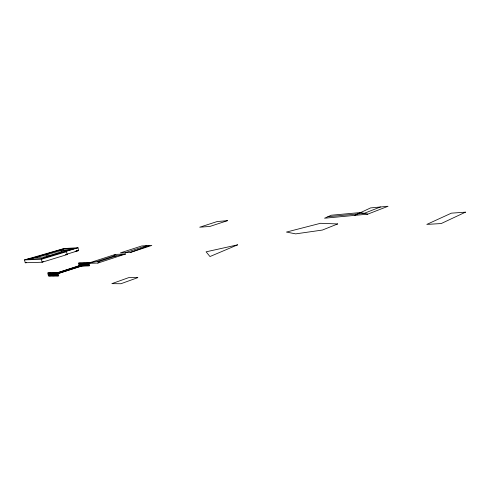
<?xml version="1.0" encoding="UTF-8"?>
<svg xmlns="http://www.w3.org/2000/svg" width="490" height="490" viewBox="0 0 490 490"><rect width="100%" height="100%" fill="white"/><g stroke="black" fill="none" stroke-linecap="round" stroke-linejoin="round"><path stroke-width="0.73" d="M88.549 263.197L97.216 261.397L113.821 256.007L115.444 254.408L125.605 253.992L97.835 263.075L88.543 263.326M97.835 263.075L99.727 261.323L116.351 255.909L125.605 253.992M36.793 257.36L44.859 257.023L65.844 250.268L77.984 247.756L64.074 248.528L61.085 250.519L47.683 254.531L24.5 259.908L25.229 262.756L42.109 262.224L67.197 254.549L66.487 251.676L64.717 251.762L77.984 247.756L78.669 250.574L66.818 254.2M43.267 261.458L42.109 262.224L41.368 259.277L44.859 257.023M354.546 215.398L370.648 207.901L388.068 206.266L367.739 214.155L324.533 218.228L331.295 215.22L360.695 212.531L367.739 214.155M380.436 206.982L364.168 213.334L327.939 216.709M130.352 252.442L151.833 245.417L141.794 245.949L120.399 252.871L130.352 252.442L149.438 245.545M125.336 252.656L146.767 245.686M88.549 263.112L115.444 254.408M66.487 251.676L41.368 259.277L24.5 259.908L64.074 248.528M26.681 262.322L25.229 262.756L26.674 262.456M75.099 251.315L78.669 250.574L76.471 250.69M65.844 250.268L61.085 250.519L61.434 251.915M65.421 254.622L67.197 254.549M113.821 256.007L116.351 255.909M97.216 261.397L99.727 261.323M88.408 262.775L89.039 262.756L58.053 272.581L88.831 262.591L89.59 265.721L89.008 265.911L88.249 262.781M47.683 254.531L48.216 256.656M45.993 254.61L46.526 256.729M82.21 265.886L81.456 262.799L80.874 262.983L81.628 266.076M465.5 212.158L441.221 223.544L426.808 224.408L451.394 213.156L465.5 212.158M237.595 244.853L209.965 256.539L206.1 251.823L237.595 244.853M337.671 223.948L322.389 230.055L295.684 233.871L286.442 232.07L320.497 223.293L337.671 223.948M137.788 277.64L120.901 283.735L111.836 283.655L128.656 277.652L137.788 277.64M53.863 275.846L53.239 276.048L52.436 272.838L53.061 272.636L53.863 275.846M84.647 265.831L84.066 266.021L83.306 262.916L83.894 262.726L84.647 265.831M54.666 275.839L54.041 276.048L53.232 272.832L53.863 272.63L54.666 275.839M85.468 265.813L84.886 266.003L84.127 262.891L84.709 262.707L85.468 265.813M55.468 275.839L54.843 276.042L54.035 272.82L54.666 272.618L55.468 275.839M86.289 265.794L85.701 265.984L84.948 262.873L85.529 262.683L86.289 265.794M56.27 275.833L55.646 276.035L54.837 272.814L55.468 272.612L56.27 275.833M87.11 265.776L86.528 265.966L85.768 262.848L86.35 262.658L87.11 265.776M57.079 275.827L56.454 276.035L55.646 272.808L56.276 272.599L57.079 275.827M87.937 265.758L87.349 265.947L86.589 262.824L87.177 262.634L87.937 265.758M57.887 275.827L57.263 276.029L56.454 272.795L57.085 272.593L57.887 275.827M88.763 265.739L88.176 265.929L87.416 262.799L88.004 262.615L88.763 265.739M58.702 275.821L58.071 276.029L57.263 272.789L57.894 272.587L58.702 275.821M227.47 220.678L209.898 226.429L199.706 227.207L217.26 221.523L227.47 220.678M49.116 275.87L48.492 276.072L47.695 272.887L48.32 272.691L49.116 275.87M79.79 265.941L79.215 266.131L78.461 263.05L79.043 262.867L79.79 265.941M49.9 275.864L49.276 276.066L48.479 272.881L49.104 272.679L49.9 275.864M80.599 265.923L80.017 266.113L79.264 263.032L79.846 262.842L80.599 265.923M50.691 275.864L50.066 276.066L49.263 272.875L49.888 272.673L50.691 275.864M81.401 265.905L80.819 266.095L80.066 263.007L80.648 262.818L81.401 265.905M88.623 263.669L58.279 273.506L89.26 263.657L88.623 263.669M51.481 275.858L50.856 276.06L50.053 272.863L50.678 272.667L51.481 275.858M52.271 275.852L51.646 276.054L50.844 272.857L51.468 272.654L52.271 275.852M83.024 265.868L82.436 266.058L81.683 262.965L82.265 262.775L83.024 265.868M53.067 275.852L52.442 276.054L51.64 272.844L52.265 272.648L53.067 275.852M83.833 265.85L83.251 266.039L82.498 262.94L83.079 262.75L83.833 265.85M74.743 248.54L41.521 258.567L29.486 259.032L62.389 249.214L74.743 248.54"/></g></svg>
